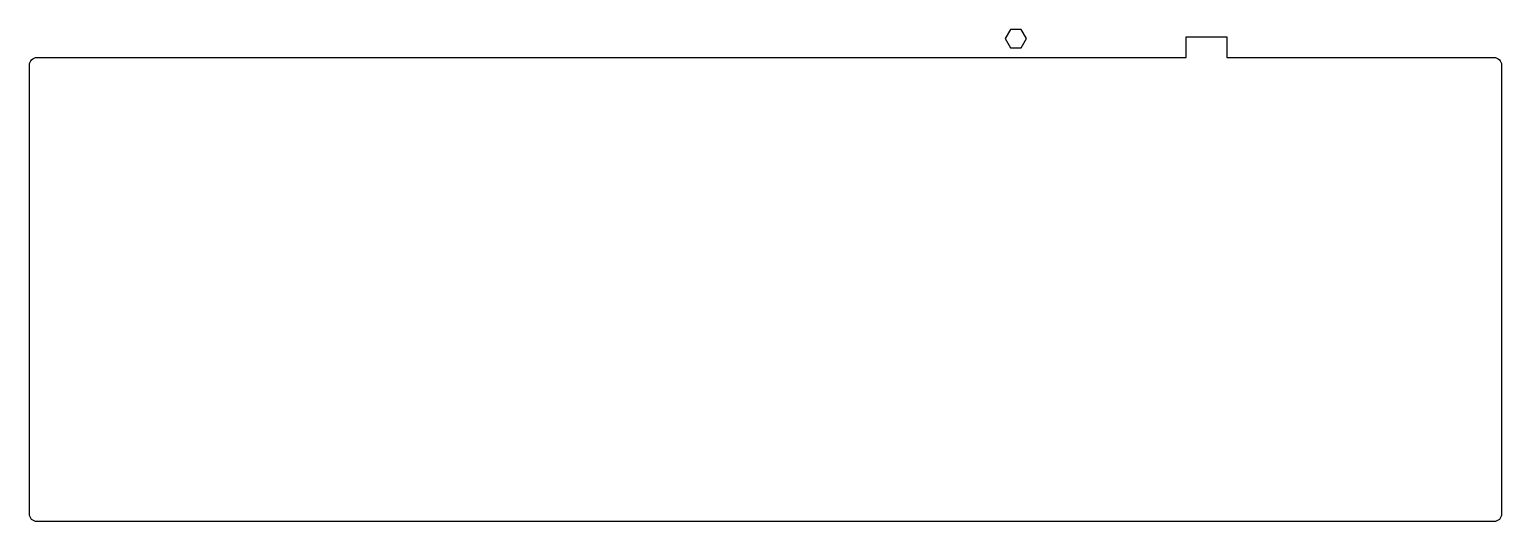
# Model space of a CAD drawing. Header units: millimetres. Extents: x 1612 to 2001, y 1856 to 1986.
import ezdxf

# ---------------------------------------------------------------- set-up
doc = ezdxf.new("R2010")
doc.units = ezdxf.units.MM

msp = doc.modelspace()

# ---------------------------------------------------------------- linework, layer by layer
at = {"linetype": 'Continuous'}
msp.add_lwpolyline([(1928.69, 1978.41), (1999.4, 1978.41, -0.414214), (2001.4, 1976.41), (2001.4, 1857.59, -0.414214), (1999.4, 1855.59), (1613.87, 1855.59, -0.414214), (1611.87, 1857.59), (1611.87, 1976.41, -0.414214), (1613.87, 1978.41), (1917.94, 1978.41), (1917.94, 1983.92), (1928.69, 1983.91), (1928.69, 1978.41)], format="xyb", dxfattribs=at)
msp.add_lwpolyline([(1871.49, 1985.84), (1870.09, 1983.41), (1871.49, 1980.99), (1874.29, 1980.99), (1875.69, 1983.41), (1874.29, 1985.84)], close=True, dxfattribs=at)
msp.add_lwpolyline([(1871.49, 1985.84), (1870.09, 1983.41), (1871.49, 1980.99), (1874.29, 1980.99), (1875.69, 1983.41), (1874.29, 1985.84)], close=True, dxfattribs=at)

doc.saveas('drawing.dxf')
